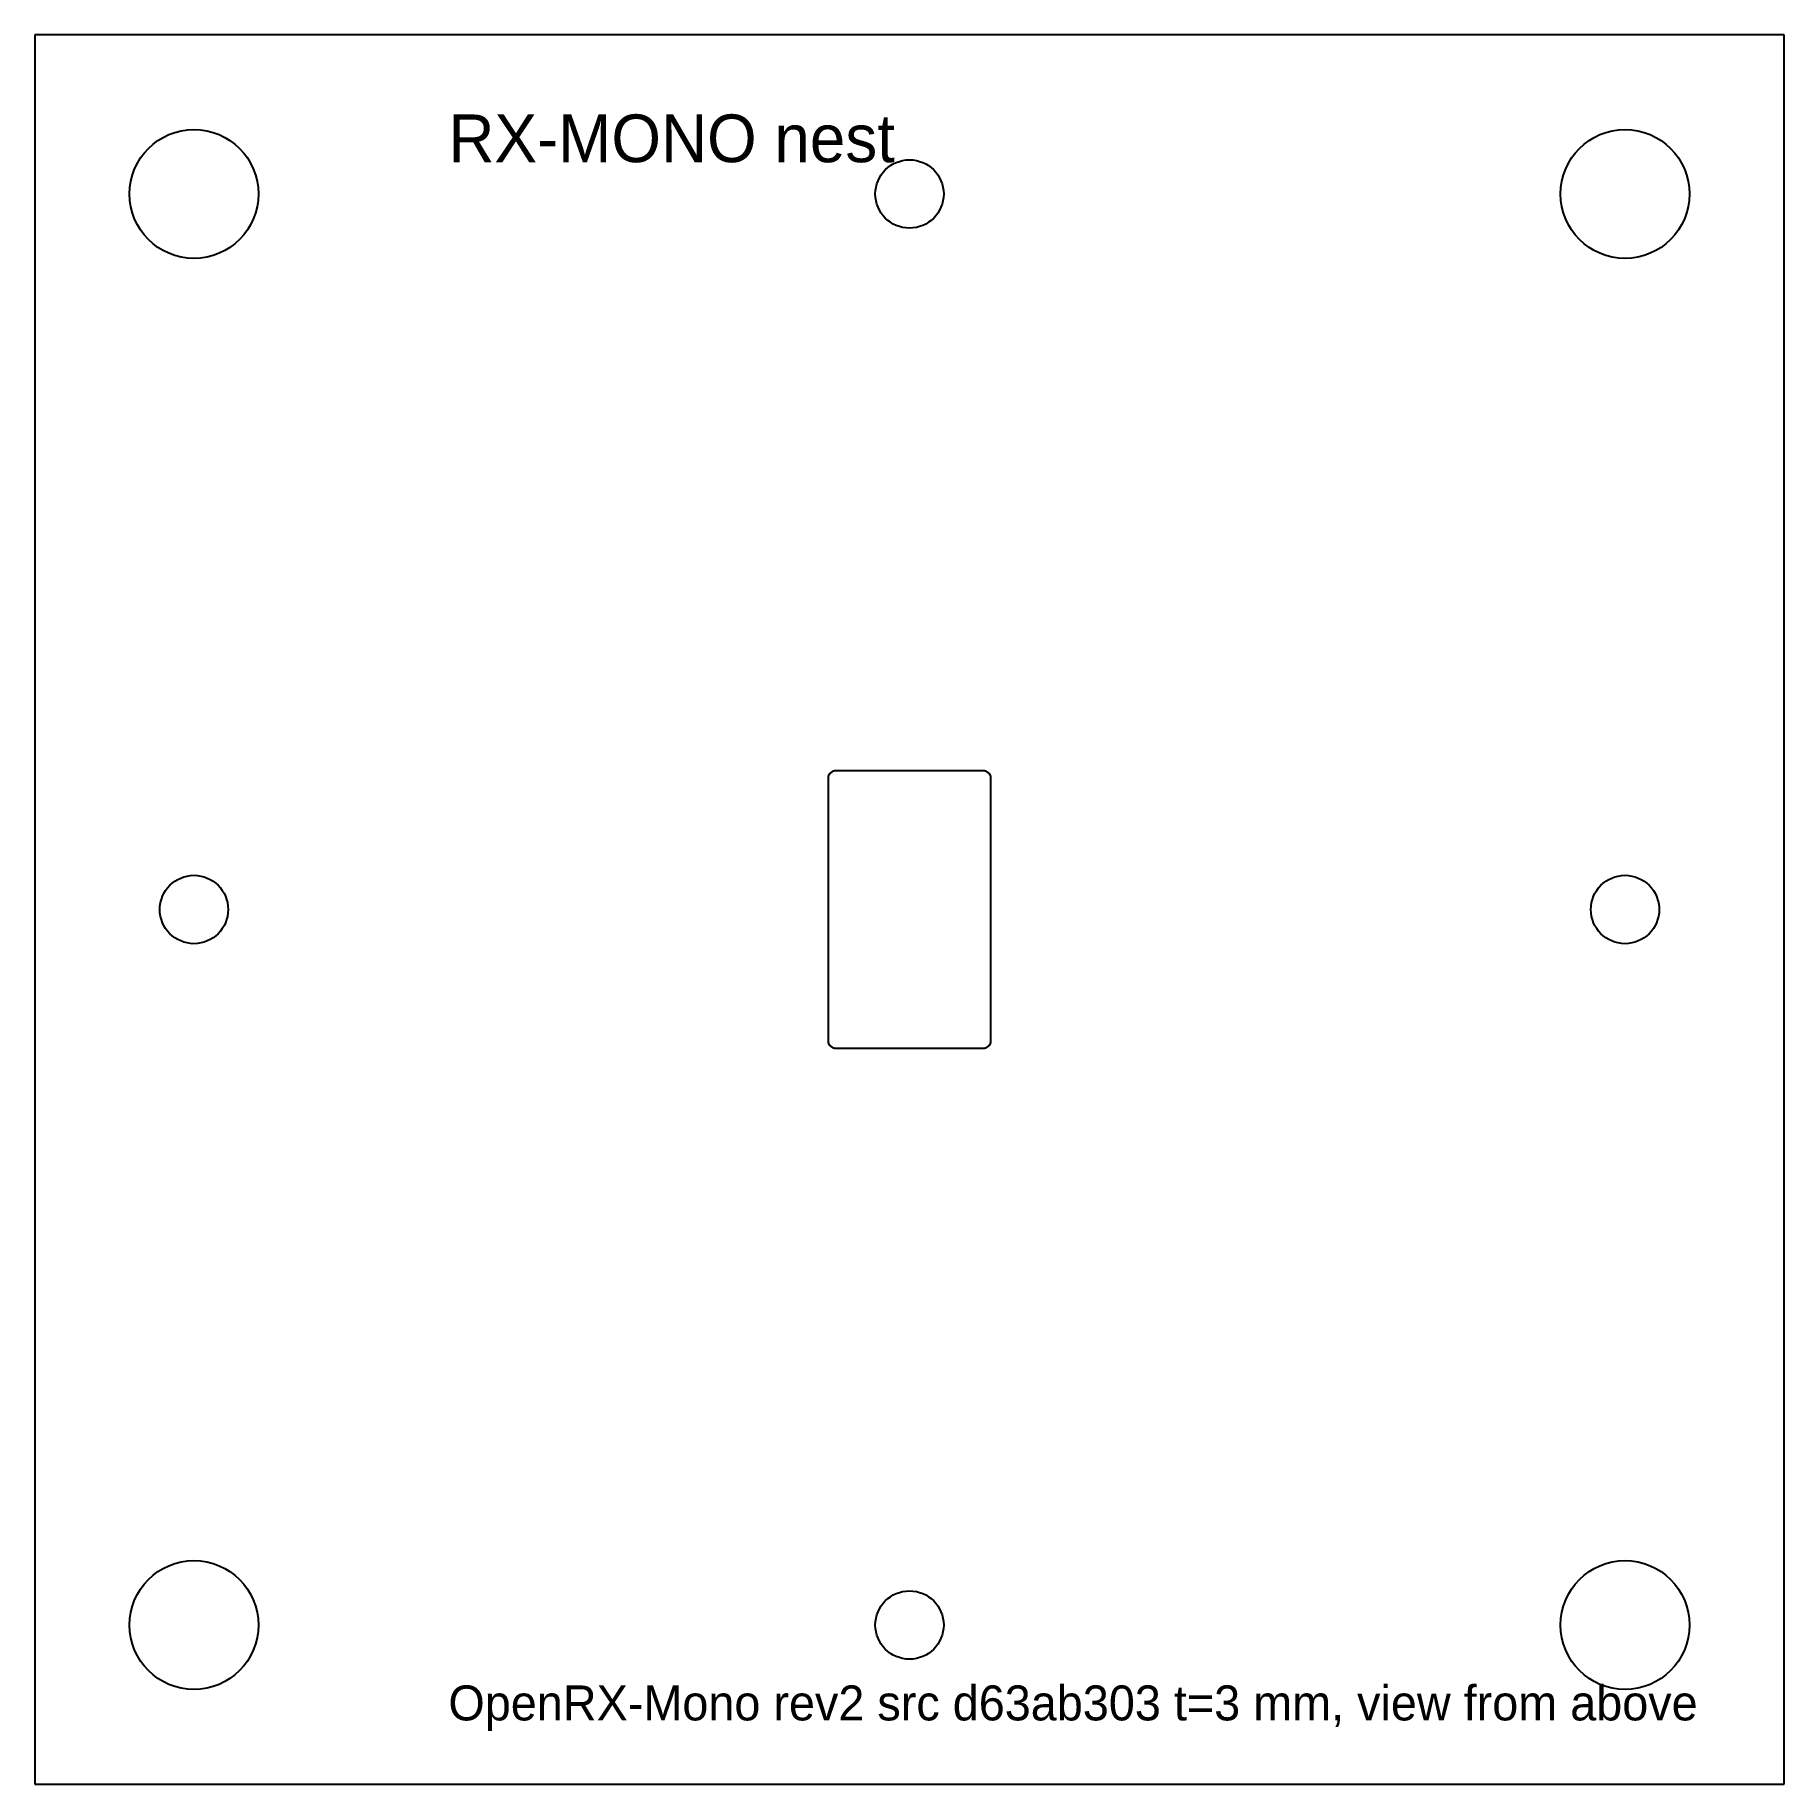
# Model space of a CAD drawing. Header units: millimetres. Extents: x -55 to 55, y -55 to 55.
import ezdxf

# ---------------------------------------------------------------- set-up
doc = ezdxf.new("R2010")
doc.units = ezdxf.units.MM

msp = doc.modelspace()

# ---------------------------------------------------------------- linework, layer by layer
at = {"layer": 'CUT'}
for p, q in [((55, 55), (-55, 55)), ((-55, 55), (-55, -55)), ((55, -55), (55, 55)), ((-5.1, 8.252), (-5.099, 8.28)), ((-5.1, 8.25), (-5.1, 8.252)), ((-5.1, -8.25), (-5.1, 8.25)), ((-5.099, 8.28), (-5.098, 8.293)), ((-5.098, 8.293), (-5.09, 8.349)), ((-5.09, 8.349), (-5.087, 8.363)), ((-5.087, 8.363), (-5.071, 8.418)), ((-5.071, 8.418), (-5.066, 8.432)), ((-5.066, 8.432), (-5.042, 8.483)), ((-5.042, 8.483), (-5.036, 8.496)), ((-5.036, 8.496), (-5.005, 8.544)), ((-5.005, 8.544), (-4.996, 8.556)), ((-4.996, 8.556), (-4.959, 8.599)), ((-4.959, 8.599), (-4.949, 8.609)), ((-4.949, 8.609), (-4.906, 8.646)), ((-4.906, 8.646), (-4.894, 8.655)), ((-4.894, 8.655), (-4.846, 8.686)), ((-4.846, 8.686), (-4.833, 8.692)), ((-4.833, 8.692), (-4.782, 8.716)), ((-4.782, 8.716), (-4.768, 8.721)), ((-4.768, 8.721), (-4.713, 8.737)), ((-4.713, 8.737), (-4.699, 8.74)), ((-4.699, 8.74), (-4.643, 8.748)), ((-4.643, 8.748), (-4.63, 8.749)), ((-4.63, 8.749), (-4.602, 8.75)), ((-4.602, 8.75), (-4.6, 8.75)), ((-4.6, 8.75), (4.6, 8.75)), ((4.6, 8.75), (4.602, 8.75)), ((4.602, 8.75), (4.63, 8.749)), ((4.63, 8.749), (4.643, 8.748)), ((4.643, 8.748), (4.699, 8.74)), ((4.699, 8.74), (4.713, 8.737)), ((4.713, 8.737), (4.768, 8.721)), ((4.768, 8.721), (4.782, 8.716)), ((4.782, 8.716), (4.833, 8.692)), ((4.833, 8.692), (4.846, 8.686)), ((4.846, 8.686), (4.894, 8.655)), ((4.894, 8.655), (4.906, 8.646)), ((4.906, 8.646), (4.949, 8.609)), ((4.949, 8.609), (4.959, 8.599)), ((4.959, 8.599), (4.996, 8.556)), ((4.996, 8.556), (5.005, 8.544)), ((5.005, 8.544), (5.036, 8.496)), ((5.036, 8.496), (5.042, 8.483)), ((5.042, 8.483), (5.066, 8.432)), ((5.066, 8.432), (5.071, 8.418)), ((5.071, 8.418), (5.087, 8.363)), ((5.087, 8.363), (5.09, 8.349)), ((5.09, 8.349), (5.098, 8.293)), ((5.098, 8.293), (5.099, 8.28)), ((5.099, 8.28), (5.1, 8.252)), ((5.1, 8.252), (5.1, 8.25)), ((5.1, 8.25), (5.1, -8.25)), ((-5.1, -8.252), (-5.1, -8.25)), ((-5.099, -8.28), (-5.1, -8.252)), ((-5.098, -8.293), (-5.099, -8.28)), ((-5.09, -8.349), (-5.098, -8.293)), ((-5.087, -8.363), (-5.09, -8.349)), ((-5.071, -8.418), (-5.087, -8.363)), ((-5.066, -8.432), (-5.071, -8.418)), ((-5.042, -8.483), (-5.066, -8.432)), ((-5.036, -8.496), (-5.042, -8.483)), ((-5.005, -8.544), (-5.036, -8.496)), ((-4.996, -8.556), (-5.005, -8.544)), ((-4.959, -8.599), (-4.996, -8.556)), ((-4.949, -8.609), (-4.959, -8.599)), ((-4.906, -8.646), (-4.949, -8.609)), ((-4.894, -8.655), (-4.906, -8.646)), ((-4.846, -8.686), (-4.894, -8.655)), ((-4.833, -8.692), (-4.846, -8.686)), ((-4.782, -8.716), (-4.833, -8.692)), ((-4.768, -8.721), (-4.782, -8.716)), ((-4.713, -8.737), (-4.768, -8.721)), ((-4.699, -8.74), (-4.713, -8.737)), ((-4.643, -8.748), (-4.699, -8.74)), ((-4.63, -8.749), (-4.643, -8.748)), ((-4.602, -8.75), (-4.63, -8.749)), ((-4.6, -8.75), (-4.602, -8.75)), ((4.6, -8.75), (-4.6, -8.75)), ((4.602, -8.75), (4.6, -8.75)), ((4.63, -8.749), (4.602, -8.75)), ((4.643, -8.748), (4.63, -8.749)), ((4.699, -8.74), (4.643, -8.748)), ((4.713, -8.737), (4.699, -8.74)), ((4.768, -8.721), (4.713, -8.737)), ((4.782, -8.716), (4.768, -8.721)), ((4.833, -8.692), (4.782, -8.716)), ((4.846, -8.686), (4.833, -8.692)), ((4.894, -8.655), (4.846, -8.686)), ((4.906, -8.646), (4.894, -8.655)), ((4.949, -8.609), (4.906, -8.646)), ((4.959, -8.599), (4.949, -8.609)), ((4.996, -8.556), (4.959, -8.599)), ((5.005, -8.544), (4.996, -8.556)), ((5.036, -8.496), (5.005, -8.544)), ((5.042, -8.483), (5.036, -8.496)), ((5.066, -8.432), (5.042, -8.483)), ((5.071, -8.418), (5.066, -8.432)), ((5.087, -8.363), (5.071, -8.418)), ((5.09, -8.349), (5.087, -8.363)), ((5.098, -8.293), (5.09, -8.349)), ((5.099, -8.28), (5.098, -8.293)), ((5.1, -8.252), (5.099, -8.28)), ((5.1, -8.25), (5.1, -8.252)), ((-55, -55), (55, -55))]:
    msp.add_line(p, q, dxfattribs=at)
for centre, radius in [((-45, 45), 4.05), ((45, 45), 4.05), ((0, 45), 2.15), ((-45, 0), 2.15), ((45, 0), 2.15), ((-45, -45), 4.05), ((45, -45), 4.05), ((0, -45), 2.15)]:
    msp.add_circle(centre, radius, dxfattribs=at)

# ---------------------------------------------------------------- texts
at = {"layer": 'ENGRAVE'}
for s, height, p in [('RX-MONO nest', 3, (-29, 47)), ('OpenRX-Mono rev2 src d63ab303 t=3 mm, view from above', 2.2, (-29, -51))]:
    msp.add_text(s, height=height, dxfattribs=at).set_placement(p)

doc.saveas('drawing.dxf')
